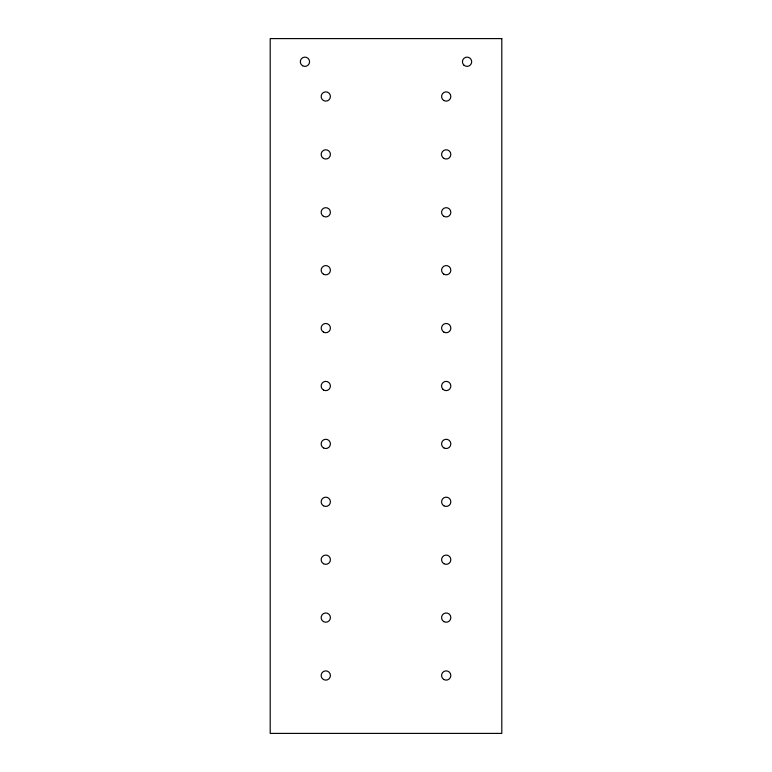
<?xml version="1.0" encoding="UTF-8"?>
<svg xmlns="http://www.w3.org/2000/svg" width="772" height="772" viewBox="0 0 772 772"><rect width="100%" height="100%" fill="white"/><g stroke="black" fill="none" stroke-linecap="round" stroke-linejoin="round"><path stroke-width="1.16" d="M501.8 38.6L270.2 38.6L270.2 733.4L501.8 733.4L501.8 38.6M323.468 100.514A4.632 4.632 0 0 0 330.416 96.5A4.632 4.632 0 0 0 323.468 92.486A4.632 4.632 0 0 0 323.468 100.514M323.468 158.414A4.632 4.632 0 0 0 330.416 154.4A4.632 4.632 0 0 0 323.468 150.386A4.632 4.632 0 0 0 323.468 158.414M323.468 216.314A4.632 4.632 0 0 0 330.416 212.3A4.632 4.632 0 0 0 323.468 208.286A4.632 4.632 0 0 0 323.468 216.314M323.468 274.214A4.632 4.632 0 0 0 330.416 270.2A4.632 4.632 0 0 0 323.468 266.186A4.632 4.632 0 0 0 323.468 274.214M323.468 332.114A4.632 4.632 0 0 0 330.416 328.1A4.632 4.632 0 0 0 323.468 324.086A4.632 4.632 0 0 0 323.468 332.114M323.468 390.014A4.632 4.632 0 0 0 330.416 386A4.632 4.632 0 0 0 323.468 381.986A4.632 4.632 0 0 0 323.468 390.014M323.468 447.914A4.632 4.632 0 0 0 330.416 443.9A4.632 4.632 0 0 0 323.468 439.886A4.632 4.632 0 0 0 323.468 447.914M323.468 505.814A4.632 4.632 0 0 0 330.416 501.8A4.632 4.632 0 0 0 323.468 497.786A4.632 4.632 0 0 0 323.468 505.814M323.468 563.714A4.632 4.632 0 0 0 330.416 559.7A4.632 4.632 0 0 0 323.468 555.686A4.632 4.632 0 0 0 323.468 563.714M323.468 621.614A4.632 4.632 0 0 0 330.416 617.6A4.632 4.632 0 0 0 323.468 613.586A4.632 4.632 0 0 0 323.468 621.614M323.468 679.514A4.632 4.632 0 0 0 330.416 675.5A4.632 4.632 0 0 0 323.468 671.486A4.632 4.632 0 0 0 323.468 679.514M443.9 100.514A4.632 4.632 0 0 0 450.848 96.5A4.632 4.632 0 0 0 443.9 92.486A4.632 4.632 0 0 0 443.9 100.514M443.9 158.414A4.632 4.632 0 0 0 450.848 154.4A4.632 4.632 0 0 0 443.9 150.386A4.632 4.632 0 0 0 443.9 158.414M443.9 216.314A4.632 4.632 0 0 0 450.848 212.3A4.632 4.632 0 0 0 443.9 208.286A4.632 4.632 0 0 0 443.9 216.314M443.9 274.214A4.632 4.632 0 0 0 450.848 270.2A4.632 4.632 0 0 0 443.9 266.186A4.632 4.632 0 0 0 443.9 274.214M443.9 332.114A4.632 4.632 0 0 0 450.848 328.1A4.632 4.632 0 0 0 443.9 324.086A4.632 4.632 0 0 0 443.9 332.114M442.945 389.271A4.632 4.632 0 0 0 450.694 387.197A4.632 4.632 0 0 0 445.019 381.522A4.632 4.632 0 0 0 442.945 389.271M443.9 447.914A4.632 4.632 0 0 0 450.848 443.9A4.632 4.632 0 0 0 443.9 439.886A4.632 4.632 0 0 0 443.9 447.914M443.9 505.814A4.632 4.632 0 0 0 450.848 501.8A4.632 4.632 0 0 0 443.9 497.786A4.632 4.632 0 0 0 443.9 505.814M443.9 563.714A4.632 4.632 0 0 0 450.848 559.7A4.632 4.632 0 0 0 443.9 555.686A4.632 4.632 0 0 0 443.9 563.714M443.9 621.614A4.632 4.632 0 0 0 450.848 617.6A4.632 4.632 0 0 0 443.9 613.586A4.632 4.632 0 0 0 443.9 621.614M443.9 679.514A4.632 4.632 0 0 0 450.848 675.5A4.632 4.632 0 0 0 443.9 671.486A4.632 4.632 0 0 0 443.9 679.514M463.789 65.031A4.632 4.632 0 0 0 471.538 62.957A4.632 4.632 0 0 0 465.863 57.282A4.632 4.632 0 0 0 463.789 65.031M302.624 65.774A4.632 4.632 0 0 0 309.572 61.76A4.632 4.632 0 0 0 302.624 57.746A4.632 4.632 0 0 0 302.624 65.774"/></g></svg>
